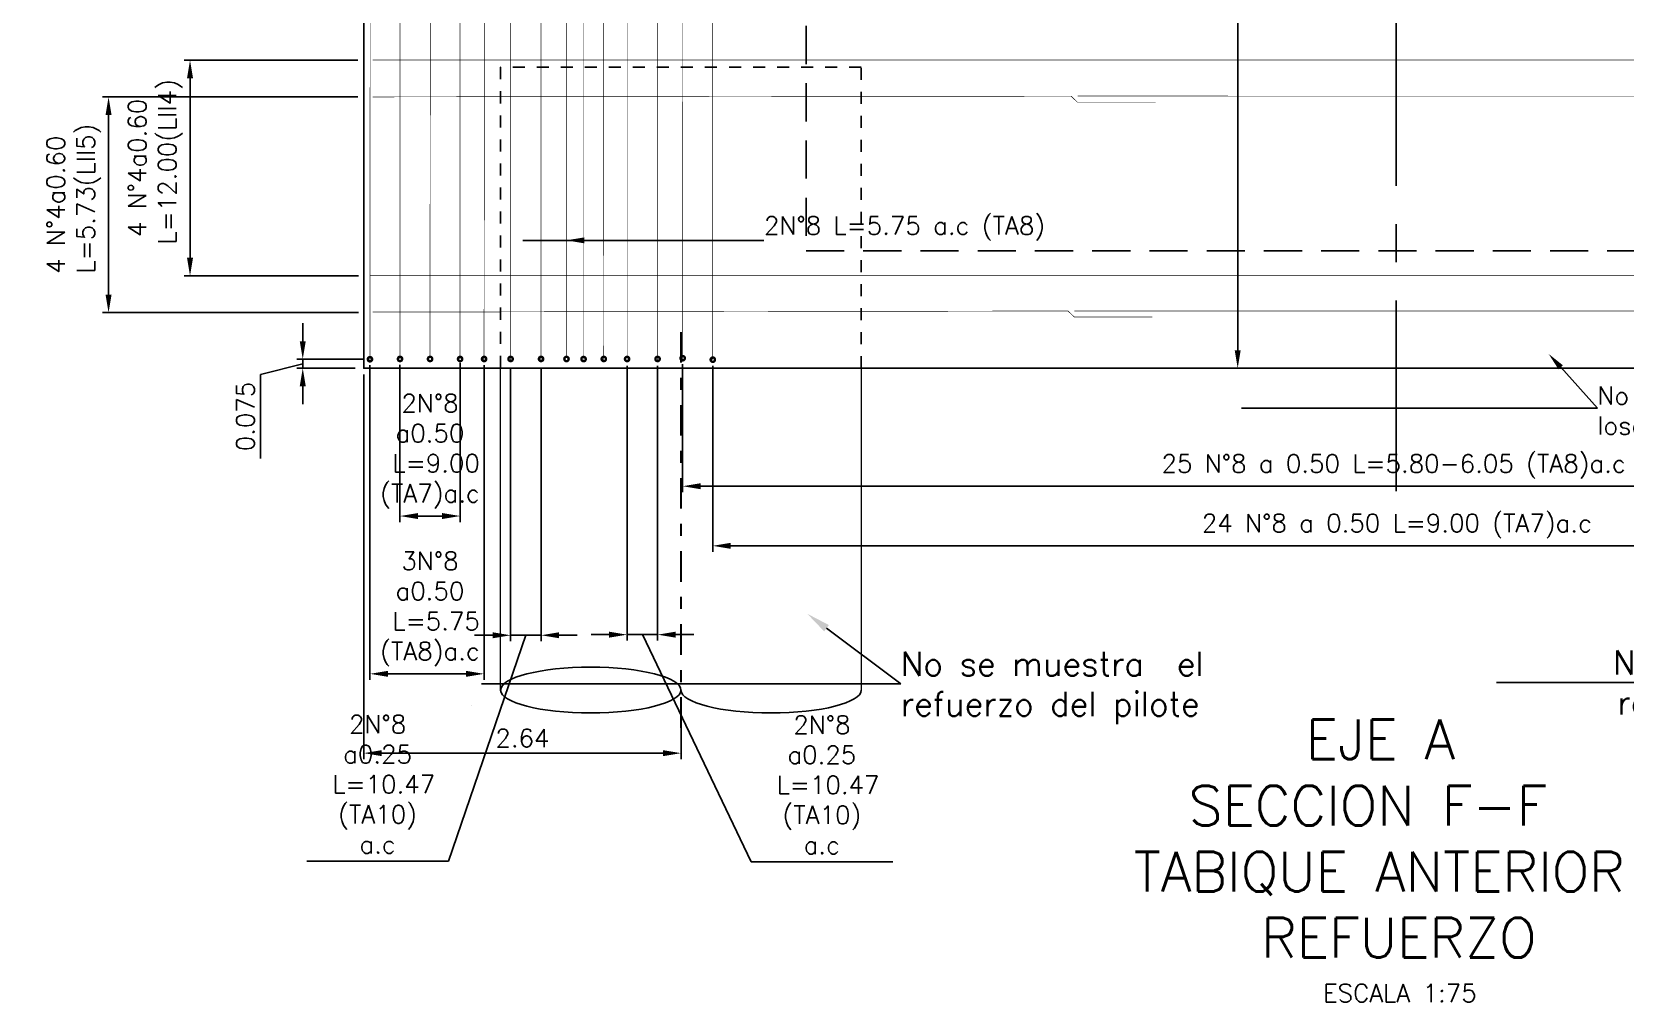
# Model space of a CAD drawing. Header units: metres. Extents: x 1080427 to 1081241, y 976768 to 977191.
# Drawn here: x 1080885.42 to 1080898.68, y 977086.49 to 977094.57 of the extents above; entities that cross this region are included whole.
import ezdxf
from ezdxf import colors
from ezdxf.entities.mleader import LeaderData, LeaderLine
from ezdxf.math import Vec2, Vec3

# ---------------------------------------------------------------- set-up
doc = ezdxf.new("R2010")
doc.units = ezdxf.units.M
doc.header["$LTSCALE"] = 25.4
for name, pattern in [('CENTER', [2, 1.25, -0.25, 0.25, -0.25]), ('DASHDOT', [1, 0.5, -0.25, 0, -0.25]), ('HIDDEN', [0.375, 0.25, -0.125])]:
    doc.linetypes.add(name, pattern=pattern)
for name, color, linetype in [('CONTRAPESO', 3, 'Continuous'), ('COT', 1, 'Continuous'), ('DIMCONTRAPESO', 1, 'Continuous'), ('EJE VIA', 10, 'CENTER'), ('PROY', 9, 'HIDDEN'), ('PROYECC', 251, 'HIDDEN'), ('REF', 6, 'Continuous'), ('REGL175', 7, 'Continuous')]:
    doc.layers.add(name, color=color, linetype=linetype)
for name, color, linetype, lineweight in [('COTA', 1, 'Continuous', 30), ('COTACIM', 20, 'Continuous', 5), ('EJEPILOTE', 145, 'DASHDOT', 30), ('OTROS', 8, 'Continuous', 5)]:
    doc.layers.add(name, color=color, linetype=linetype, lineweight=lineweight)
doc.styles.add('romans', font='romans.shx')
doc.dimstyles.new('Copy 75', dxfattribs={"dimtxt": 0.15, "dimasz": 0.15, "dimexe": 0.05, "dimexo": 0.05, "dimgap": 0.05, "dimtad": 1, "dimzin": 0, "dimdsep": 46, "dimtxsty": 'romans', "dimcen": 0.002, "dimclrd": 1, "dimclre": 1, "dimclrt": 3, "dimadec": 4, "dimazin": 0, "dimtfac": 1, "dimtofl": 0, "dimtmove": 1, "dimatfit": 3, "dimfxl": 1, "dimtolj": 1, "dimtzin": 0, "dimarcsym": 1})

# ---------------------------------------------------------------- blocks, each defined once
blk = doc.blocks.new('*D304')
at = {"layer": 'COTA', "color": 1, "lineweight": -2, "transparency": 16777216}
for p, q in [((1080890.839, 977091.802), (1080890.839, 977090.737)), ((1080902.672, 977091.792), (1080902.672, 977090.737)), ((1080890.989, 977090.787), (1080902.522, 977090.787))]:
    blk.add_line(p, q, dxfattribs=at)
at = {"layer": 'COTA', "color": 1, "transparency": 16777216}
for points in [[(1080890.989, 977090.812), (1080890.989, 977090.762), (1080890.839, 977090.787)], [(1080902.522, 977090.812), (1080902.522, 977090.762), (1080902.672, 977090.787)]]:
    blk.add_solid(points, dxfattribs=at)
at = {"layer": 'Defpoints', "color": 0, "transparency": 16777216}
for p in [(1080890.839, 977091.852), (1080902.672, 977091.842), (1080902.672, 977090.787)]:
    blk.add_point(p, dxfattribs=at)
at = {"layer": 'COTA', "color": 3, "transparency": 16777216, "insert": (1080896.756, 977090.951), "char_height": 0.15, "attachment_point": 5, "style": 'romans'}
blk.add_mtext('\\A1;25 N°8 a 0.50 L=5.80-6.05 (TA8){\\A0;a.c}', dxfattribs=at)
blk = doc.blocks.new('*D305')
at = {"layer": 'COTA', "color": 1, "lineweight": -2, "transparency": 16777216}
for p, q in [((1080891.09, 977091.79), (1080891.09, 977090.241)), ((1080902.476, 977091.794), (1080902.476, 977090.241)), ((1080891.24, 977090.291), (1080902.326, 977090.291))]:
    blk.add_line(p, q, dxfattribs=at)
at = {"layer": 'COTA', "color": 1, "transparency": 16777216}
for points in [[(1080891.24, 977090.316), (1080891.24, 977090.266), (1080891.09, 977090.291)], [(1080902.326, 977090.316), (1080902.326, 977090.266), (1080902.476, 977090.291)]]:
    blk.add_solid(points, dxfattribs=at)
at = {"layer": 'Defpoints', "color": 0, "transparency": 16777216}
for p in [(1080891.09, 977091.84), (1080902.476, 977091.844), (1080902.476, 977090.291)]:
    blk.add_point(p, dxfattribs=at)
at = {"layer": 'COTA', "color": 3, "transparency": 16777216, "insert": (1080896.783, 977090.455), "char_height": 0.15, "attachment_point": 5, "style": 'romans'}
blk.add_mtext('\\A1;24 N°8 a 0.50 L=9.00 (TA7){\\A0;a.c}', dxfattribs=at)
blk = doc.blocks.new('*D355')
at = {"layer": 'Defpoints', "color": 0, "transparency": 16777216}
for p in [(1080889.408, 977091.819), (1080889.661, 977091.819), (1080889.661, 977089.547)]:
    blk.add_point(p, dxfattribs=at)
at = {"layer": 'DIMCONTRAPESO', "color": 1, "lineweight": -2, "transparency": 16777216}
for p, q in [((1080889.408, 977091.769), (1080889.408, 977089.497)), ((1080889.661, 977091.769), (1080889.661, 977089.497)), ((1080889.534, 977089.547), (1080888.89, 977087.668)), ((1080889.258, 977089.547), (1080889.108, 977089.547)), ((1080889.408, 977089.547), (1080889.661, 977089.547)), ((1080889.811, 977089.547), (1080889.961, 977089.547)), ((1080888.89, 977087.668), (1080887.711, 977087.668))]:
    blk.add_line(p, q, dxfattribs=at)
at = {"layer": 'DIMCONTRAPESO', "color": 1, "transparency": 16777216}
for points in [[(1080889.258, 977089.572), (1080889.258, 977089.522), (1080889.408, 977089.547)], [(1080889.811, 977089.572), (1080889.811, 977089.522), (1080889.661, 977089.547)]]:
    blk.add_solid(points, dxfattribs=at)
at = {"layer": 'DIMCONTRAPESO', "color": 3, "transparency": 16777216, "insert": (1080888.301, 977088.307), "char_height": 0.15, "attachment_point": 5, "style": 'romans', "bg_fill": 3, "box_fill_scale": 1.1, "bg_fill_color": 256, "bg_fill_true_color": 13158600, "bg_fill_transparency": 0}
blk.add_mtext('\\A1;2N°8\\Pa0.25\\P L=10.47\\P(TA10)\\P{\\A0;a.c}', dxfattribs=at)
blk = doc.blocks.new('*D356')
at = {"layer": 'Defpoints', "color": 0, "transparency": 16777216}
for p in [(1080890.377, 977091.838), (1080890.631, 977091.838), (1080890.631, 977089.552)]:
    blk.add_point(p, dxfattribs=at)
at = {"layer": 'DIMCONTRAPESO', "color": 1, "lineweight": -2, "transparency": 16777216}
for p, q in [((1080890.377, 977091.788), (1080890.377, 977089.502)), ((1080890.631, 977091.788), (1080890.631, 977089.502)), ((1080890.227, 977089.552), (1080890.077, 977089.552)), ((1080890.377, 977089.552), (1080890.631, 977089.552)), ((1080890.504, 977089.552), (1080891.409, 977087.662)), ((1080890.781, 977089.552), (1080890.931, 977089.552)), ((1080891.409, 977087.662), (1080892.587, 977087.662))]:
    blk.add_line(p, q, dxfattribs=at)
at = {"layer": 'DIMCONTRAPESO', "color": 1, "transparency": 16777216}
for points in [[(1080890.227, 977089.577), (1080890.227, 977089.527), (1080890.377, 977089.552)], [(1080890.781, 977089.577), (1080890.781, 977089.527), (1080890.631, 977089.552)]]:
    blk.add_solid(points, dxfattribs=at)
at = {"layer": 'DIMCONTRAPESO', "color": 3, "transparency": 16777216, "insert": (1080891.998, 977088.302), "char_height": 0.15, "attachment_point": 5, "style": 'romans', "bg_fill": 3, "box_fill_scale": 1.1, "bg_fill_color": 256, "bg_fill_true_color": 13158600, "bg_fill_transparency": 0}
blk.add_mtext('\\A1;2N°8\\Pa0.25\\P L=10.47\\P(TA10)\\P{\\A0;a.c}', dxfattribs=at)
blk = doc.blocks.new('*D372')
at = {"layer": 'Defpoints', "color": 0, "transparency": 16777216}
for p in [(1080888.487, 977091.846), (1080888.987, 977091.864), (1080888.987, 977090.539)]:
    blk.add_point(p, dxfattribs=at)
at = {"layer": 'DIMCONTRAPESO', "color": 1, "lineweight": -2, "transparency": 16777216}
for p, q in [((1080888.487, 977091.796), (1080888.487, 977090.489)), ((1080888.987, 977091.814), (1080888.987, 977090.489)), ((1080888.637, 977090.539), (1080888.837, 977090.539))]:
    blk.add_line(p, q, dxfattribs=at)
at = {"layer": 'DIMCONTRAPESO', "color": 1, "transparency": 16777216}
for points in [[(1080888.637, 977090.564), (1080888.637, 977090.514), (1080888.487, 977090.539)], [(1080888.837, 977090.564), (1080888.837, 977090.514), (1080888.987, 977090.539)]]:
    blk.add_solid(points, dxfattribs=at)
at = {"layer": 'DIMCONTRAPESO', "color": 3, "transparency": 16777216, "insert": (1080888.737, 977091.078), "char_height": 0.15, "attachment_point": 5, "style": 'romans'}
blk.add_mtext('\\A1;2N°8\\Pa0.50\\P L=9.00\\P(TA7){\\A0;a.c}', dxfattribs=at)
blk = doc.blocks.new('*D371')
at = {"layer": 'Defpoints', "color": 0, "transparency": 16777216}
for p in [(1080888.237, 977091.844), (1080889.187, 977091.844), (1080889.187, 977089.226)]:
    blk.add_point(p, dxfattribs=at)
at = {"layer": 'DIMCONTRAPESO', "color": 1, "lineweight": -2, "transparency": 16777216}
for p, q in [((1080888.237, 977091.794), (1080888.237, 977089.176)), ((1080889.187, 977091.794), (1080889.187, 977089.176)), ((1080888.387, 977089.226), (1080889.037, 977089.226))]:
    blk.add_line(p, q, dxfattribs=at)
at = {"layer": 'DIMCONTRAPESO', "color": 1, "transparency": 16777216}
for points in [[(1080888.387, 977089.251), (1080888.387, 977089.201), (1080888.237, 977089.226)], [(1080889.037, 977089.251), (1080889.037, 977089.201), (1080889.187, 977089.226)]]:
    blk.add_solid(points, dxfattribs=at)
at = {"layer": 'DIMCONTRAPESO', "color": 3, "transparency": 16777216, "insert": (1080888.737, 977089.765), "char_height": 0.15, "attachment_point": 5, "style": 'romans'}
blk.add_mtext('\\A1;3N°8\\Pa0.50\\P L=5.75\\P(TA8){\\A0;a.c}', dxfattribs=at)
blk = doc.blocks.new('*D475')
at = {"layer": 'Defpoints', "color": 0, "transparency": 16777216}
for p in [(1080886.74, 977094.332), (1080888.186, 977094.332), (1080888.192, 977092.538)]:
    blk.add_point(p, dxfattribs=at)
at = {"layer": 'DIMCONTRAPESO', "color": 1, "lineweight": -2, "transparency": 16777216}
for p, q in [((1080888.136, 977094.332), (1080886.69, 977094.332)), ((1080886.74, 977092.688), (1080886.74, 977094.182)), ((1080888.142, 977092.538), (1080886.69, 977092.538))]:
    blk.add_line(p, q, dxfattribs=at)
at = {"layer": 'DIMCONTRAPESO', "color": 1, "transparency": 16777216}
for points in [[(1080886.715, 977094.182), (1080886.765, 977094.182), (1080886.74, 977094.332)], [(1080886.715, 977092.688), (1080886.765, 977092.688), (1080886.74, 977092.538)]]:
    blk.add_solid(points, dxfattribs=at)
at = {"layer": 'DIMCONTRAPESO', "color": 3, "transparency": 16777216, "insert": (1080886.451, 977093.435), "char_height": 0.15, "attachment_point": 5, "rotation": 90, "style": 'romans'}
blk.add_mtext('\\A1;4 N°4a0.60\\P L=12.00(LII4)', dxfattribs=at)
blk = doc.blocks.new('*D476')
at = {"layer": 'Defpoints', "color": 0, "transparency": 16777216}
for p in [(1080886.062, 977094.026), (1080888.186, 977094.026), (1080888.193, 977092.232)]:
    blk.add_point(p, dxfattribs=at)
at = {"layer": 'DIMCONTRAPESO', "color": 1, "lineweight": -2, "transparency": 16777216}
for p, q in [((1080888.136, 977094.026), (1080886.012, 977094.026)), ((1080886.062, 977092.382), (1080886.062, 977093.876)), ((1080888.143, 977092.232), (1080886.012, 977092.232))]:
    blk.add_line(p, q, dxfattribs=at)
at = {"layer": 'DIMCONTRAPESO', "color": 1, "transparency": 16777216}
for points in [[(1080886.037, 977093.876), (1080886.087, 977093.876), (1080886.062, 977094.026)], [(1080886.037, 977092.382), (1080886.087, 977092.382), (1080886.062, 977092.232)]]:
    blk.add_solid(points, dxfattribs=at)
at = {"layer": 'DIMCONTRAPESO', "color": 3, "transparency": 16777216, "insert": (1080885.773, 977093.129), "char_height": 0.15, "attachment_point": 5, "rotation": 90, "style": 'romans'}
blk.add_mtext('\\A1;4 N°4a0.60\\P L=5.73(LII5)', dxfattribs=at)
blk = doc.blocks.new('*D855')
at = {"layer": 'COTA', "color": 1, "lineweight": -2, "transparency": 16777216}
for p, q in [((1080896.726, 977104.364), (1080895.408, 977104.364)), ((1080895.458, 977104.214), (1080895.458, 977091.919)), ((1080896.726, 977091.769), (1080895.408, 977091.769))]:
    blk.add_line(p, q, dxfattribs=at)
at = {"layer": 'COTA', "color": 1, "transparency": 16777216}
for points in [[(1080895.433, 977104.214), (1080895.483, 977104.214), (1080895.458, 977104.364)], [(1080895.433, 977091.919), (1080895.483, 977091.919), (1080895.458, 977091.769)]]:
    blk.add_solid(points, dxfattribs=at)
at = {"layer": 'Defpoints', "color": 0, "transparency": 16777216}
for p in [(1080896.776, 977104.364), (1080895.458, 977091.769), (1080896.776, 977091.769)]:
    blk.add_point(p, dxfattribs=at)
at = {"layer": 'COTA', "color": 3, "transparency": 16777216, "insert": (1080895.333, 977098.066), "char_height": 0.15, "attachment_point": 5, "rotation": 90, "style": 'romans'}
blk.add_mtext('\\A1;12.595', dxfattribs=at)
blk = doc.blocks.new('*D1052')
at = {"layer": 'Defpoints', "color": 0, "transparency": 16777216}
for p in [(1080888.237, 977091.844), (1080887.678, 977091.769), (1080888.163, 977091.769)]:
    blk.add_point(p, dxfattribs=at)
at = {"layer": 'DIMCONTRAPESO', "color": 1, "lineweight": -2, "transparency": 16777216}
for p, q in [((1080887.678, 977091.994), (1080887.678, 977092.144)), ((1080888.187, 977091.844), (1080887.628, 977091.844)), ((1080887.678, 977091.844), (1080887.678, 977091.769)), ((1080887.678, 977091.806), (1080887.326, 977091.717)), ((1080887.326, 977091.717), (1080887.326, 977091.017)), ((1080888.113, 977091.769), (1080887.628, 977091.769)), ((1080887.678, 977091.619), (1080887.678, 977091.469))]:
    blk.add_line(p, q, dxfattribs=at)
at = {"layer": 'DIMCONTRAPESO', "color": 1, "transparency": 16777216}
for points in [[(1080887.653, 977091.994), (1080887.703, 977091.994), (1080887.678, 977091.844)], [(1080887.653, 977091.619), (1080887.703, 977091.619), (1080887.678, 977091.769)]]:
    blk.add_solid(points, dxfattribs=at)
at = {"layer": 'DIMCONTRAPESO', "color": 3, "transparency": 16777216, "insert": (1080887.201, 977091.367), "char_height": 0.15, "attachment_point": 5, "rotation": 90, "style": 'romans'}
blk.add_mtext('\\A1;0.075', dxfattribs=at)
blk = doc.blocks.new('*D1133')
at = {"layer": 'COTA', "color": 1, "lineweight": -2, "transparency": 16777216}
for p, q in [((1080888.186, 977091.718), (1080888.186, 977088.516)), ((1080890.826, 977088.859), (1080890.826, 977088.516)), ((1080888.336, 977088.566), (1080890.676, 977088.566))]:
    blk.add_line(p, q, dxfattribs=at)
at = {"layer": 'COTA', "color": 1, "transparency": 16777216}
for points in [[(1080888.336, 977088.591), (1080888.336, 977088.541), (1080888.186, 977088.566)], [(1080890.676, 977088.591), (1080890.676, 977088.541), (1080890.826, 977088.566)]]:
    blk.add_solid(points, dxfattribs=at)
at = {"layer": 'Defpoints', "color": 0, "transparency": 16777216}
for p in [(1080888.186, 977091.768), (1080890.826, 977088.909), (1080890.826, 977088.566)]:
    blk.add_point(p, dxfattribs=at)
at = {"layer": 'COTA', "color": 3, "transparency": 16777216, "insert": (1080889.506, 977088.691), "char_height": 0.15, "attachment_point": 5, "style": 'romans'}
blk.add_mtext('\\A1;2.64', dxfattribs=at)

msp = doc.modelspace()

# ---------------------------------------------------------------- linework, layer by layer
at = {"layer": 'CONTRAPESO'}
msp.add_lwpolyline([(1080905.359159, 977104.535304), (1080888.186028, 977104.191841), (1080888.186028, 977094.768938), (1080888.186028, 977094.768938), (1080888.186028, 977091.768938), (1080905.366028, 977091.768344), (1080905.366028, 977094.768344), (1080905.366028, 977094.768938)], close=True, dxfattribs=at)
at = {"layer": 'COT'}
msp.add_ellipse((1080890.074353, 977089.091042), major_axis=(0.750261, 0), ratio=0.25438133, dxfattribs=at)
msp.add_ellipse((1080891.574874, 977089.091042), major_axis=(0.750261, 0), ratio=0.25438133, start_param=3.141592654, end_param=6.283185307, dxfattribs=at)
at = {"layer": 'EJE VIA', "ltscale": 0.05}
msp.add_lwpolyline([(1080896.776028, 977105.033241), (1080896.776028, 977090.515218)], dxfattribs=at)
at = {"layer": 'EJEPILOTE', "ltscale": 0.02}
msp.add_line((1080890.825974, 977088.776717), (1080890.825974, 977092.067685), dxfattribs=at)
at = {"layer": 'OTROS'}
msp.add_line((1080889.083905, 977088.959039), (1080889.083905, 977088.958653), dxfattribs=at)
msp.add_lwpolyline([(1080889.324092, 977089.091042), (1080889.324092, 977091.768938), (1080892.325134, 977091.768938), (1080892.325134, 977089.091042)], dxfattribs=at)
at = {"layer": 'PROY', "color": 252, "ltscale": 0.05}
msp.add_lwpolyline([(1080901.685975, 977094.744673), (1080901.685914, 977103.861719), (1080891.864559, 977103.665292), (1080891.866068, 977092.744673), (1080901.686016, 977092.744673), (1080901.685975, 977094.744673)], dxfattribs=at)
at = {"layer": 'REF', "ltscale": 0.1, "const_width": 0.005}
for points in [[(1080889.40776, 977091.818938), (1080889.408636, 977101.391917), (1080889.408636, 977101.391917)], [(1080889.660974, 977101.397985), (1080889.660974, 977091.818938), (1080889.660974, 977091.818938)], [(1080890.37743, 977091.838331), (1080890.378306, 977101.3953), (1080890.378306, 977101.3953)], [(1080890.630644, 977101.395826), (1080890.630644, 977091.838331), (1080890.630644, 977091.838331)], [(1080890.630644, 977101.395826), (1080890.630644, 977091.838331), (1080890.630644, 977091.838331)], [(1080888.48746, 977091.845938), (1080888.48738, 977100.397241), (1080888.48738, 977100.397241)], [(1080888.98746, 977091.845938), (1080888.987381, 977100.395616), (1080888.987381, 977100.395616)], [(1080888.289714, 977097.14927), (1080888.289714, 977095.59927), (1080888.239807, 977095.528377), (1080888.237056, 977091.82564)], [(1080888.789714, 977097.14927), (1080888.789714, 977095.59927), (1080888.739807, 977095.528377), (1080888.737085, 977091.863749)], [(1080889.239714, 977097.14927), (1080889.239714, 977095.59927), (1080889.189807, 977095.528377), (1080889.187058, 977091.827385)], [(1080888.261028, 977094.332923), (1080899.45065, 977094.332923)], [(1080894.774084, 977093.982403), (1080894.124084, 977093.982403), (1080894.071423, 977094.032722), (1080888.261028, 977094.026574)], [(1080905.291028, 977094.032329), (1080894.126406, 977094.032923)], [(1080888.236028, 977092.538706), (1080899.42565, 977092.538706)], [(1080894.748871, 977092.194537), (1080894.098871, 977092.194537), (1080894.046211, 977092.244855), (1080888.261028, 977092.236251)], [(1080905.291028, 977092.244462), (1080894.099546, 977092.244855)]]:
    msp.add_lwpolyline(points, dxfattribs=at)
at = {"layer": 'REF', "ltscale": 0.1, "const_width": 0.02}
for points in [[(1080888.255283, 977091.843638, -1), (1080888.219283, 977091.843638, -1)], [(1080888.46946, 977091.845938, 1), (1080888.50546, 977091.845938, 1)]]:
    msp.add_lwpolyline(points, format="xyb", close=True, dxfattribs=at)

# ---------------------------------------------------------------- texts
at = {"layer": 'REGL175', "insert": (1080888.800435, 977088.844802), "char_height": 0.33, "width": 14.49150363, "attachment_point": 1, "style": 'romans'}
msp.add_mtext('\\pi7.223;{\\C0;EJE A\\P\\pi6.2487;SECCION F-F \\P\\pi5.7922;TABIQUE ANTERIOR\\P\\pi6.8529;REFUERZO\\P\\pi7.3672;\\H0.45455x;\\C3;ESCALA 1:75}', dxfattribs=at)

# ---------------------------------------------------------------- dimensions: what is measured, and where the dimension line sits
at = {"layer": 'COTA', "color": 2}
dim = msp.add_linear_dim(base=(1080895.458253, 977091.768641), p1=(1080896.776028, 977104.363641), p2=(1080896.776028, 977091.768641), angle=90, dimstyle='Copy 75', override={"dimdec": 3}, dxfattribs=at)
dim.commit()
dim.dimension.update_dxf_attribs({"geometry": '*D855', "text_midpoint": (1080895.333253, 977098.066141)})
at = {"layer": 'COTA'}
for base, p1, p2, text, picture, middle in [((1080902.67248, 977090.786674), (1080890.839195, 977091.852281), (1080902.67248, 977091.842237), '25 N°8 a 0.50 L=5.80-6.05 (TA8){\\A0;a.c}', '*D304', (1080896.755837, 977090.95096)), ((1080902.476432, 977090.290833), (1080891.090024, 977091.840102), (1080902.476432, 977091.844249), '24 N°8 a 0.50 L=9.00 (TA7){\\A0;a.c}', '*D305', (1080896.783228, 977090.455119))]:
    dim = msp.add_linear_dim(base=base, p1=p1, p2=p2, text=text, dimstyle='Copy 75', dxfattribs=at)
    dim.commit()
    dim.dimension.update_dxf_attribs({"geometry": picture, "text_midpoint": middle})
at = {"layer": 'DIMCONTRAPESO'}
for base, p1, p2, text, picture, middle in [((1080886.740172, 977094.332357), (1080888.192378, 977092.53814), (1080888.186028, 977094.332357), '4 N°4a0.60\\P L=12.00(LII4)', '*D475', (1080886.740172, 977093.435248)), ((1080886.062129, 977094.026009), (1080888.192775, 977092.231792), (1080888.186425, 977094.026009), '4 N°4a0.60\\P L=5.73(LII5)', '*D476', (1080886.062129, 977093.1289))]:
    dim = msp.add_linear_dim(base=base, p1=p1, p2=p2, angle=90, text=text, dimstyle='Copy 75', dxfattribs=at)
    dim.commit()
    dim.dimension.update_dxf_attribs({"geometry": picture, "text_midpoint": middle, "dimtype": 160})

# ---------------------------------------------------------------- leaders
at = {"layer": 'COTACIM'}
ml = msp.add_multileader_mtext('Standard', dxfattribs=at)
ml.set_content('2N°8 L=5.75 a.c ({\\A1;TA8})', color=3, style='romans')
ml.set_leader_properties(color=256)
ml.build(insert=Vec2(0, 0))
ml.multileader.update_dxf_attribs({"text_left_attachment_type": 6, "text_right_attachment_type": 6, "dogleg_length": 0, "arrow_head_size": 0.15})
ctx = ml.context
ctx.base_point, ctx.char_height, ctx.arrow_head_size, ctx.landing_gap_size, ctx.plane_origin = Vec3(1080891.516117, 977092.831072), 0.15, 0.15, 0, Vec3(1080892.670584, 977091.603503)
ctx.left_attachment, ctx.right_attachment = 6, 6
notes = []
notes.append((ctx, [(0, (1, 1, 0), (1080891.516117, 977092.831072), (1, 0), 0, [(1, [(1080889.87134, 977092.832994), (1080890.181243, 977092.832613)], 0, [])])]))
ctx.mtext.insert, ctx.mtext.width, ctx.mtext.flow_direction = Vec3(1080891.516117, 977093.031072), 2.80073179, 5
ml = msp.add_multileader_mtext('Standard', dxfattribs=at)
ml.set_content('No se muestra el refuerzo de la\\Plosa inferior', color=3, style='romans')
ml.set_leader_properties(color=256)
ml.build(insert=Vec2(0, 0))
ml.multileader.update_dxf_attribs({"text_left_attachment_type": 6, "text_right_attachment_type": 6, "dogleg_length": 0, "arrow_head_size": 0.15})
ctx = ml.context
ctx.base_point, ctx.char_height, ctx.arrow_head_size, ctx.landing_gap_size, ctx.plane_origin = Vec3(1080898.451135, 977091.436274), 0.15, 0.15, 0, Vec3(1080898.442795, 977089.825684)
ctx.left_attachment, ctx.right_attachment = 6, 6
notes.append((ctx, [(0, (1, 1, 0), (1080898.451135, 977091.436274), (1, 0), 0, [(0, [(1080898.045409, 977091.888084)], 0, [])])]))
ctx.mtext.insert, ctx.mtext.width, ctx.mtext.flow_direction = Vec3(1080898.451135, 977091.616274), 4.21185818, 5
ml = msp.add_multileader_mtext('Standard', dxfattribs=at)
ml.set_content('No se muestra  el refuerzo del pilote', color=3, style='romans')
ml.set_leader_properties(color=1)
ml.build(insert=Vec2(0, 0))
ml.multileader.update_dxf_attribs({"text_left_attachment_type": 6, "text_right_attachment_type": 6, "dogleg_length": 0, "arrow_head_size": 0.2})
ctx = ml.context
ctx.base_point, ctx.char_height, ctx.arrow_head_size, ctx.landing_gap_size, ctx.plane_origin = Vec3(1080898.187718, 977089.153349), 0.2, 0.2, 0, Vec3(1080896.501919, 977088.537281)
ctx.left_attachment, ctx.right_attachment, ctx.text_align_type = 6, 6, 2
notes.append((ctx, [(1, (1, 1, 0), (1080901.102004, 977089.153349), (-1, 0), 0, [(0, [(1080901.82018, 977089.737303)], 0, [])])]))
ctx.mtext.insert, ctx.mtext.width, ctx.mtext.alignment, ctx.mtext.flow_direction = Vec3(1080901.102004, 977089.420016), 3.45605072, 3, 5
for ctx, leaders in notes:
    for number, flags, end, landing, length, lines in leaders:
        leader = LeaderData()
        leader.index, (leader.has_last_leader_line, leader.has_dogleg_vector, leader.attachment_direction) = number, flags
        leader.last_leader_point, leader.dogleg_vector, leader.dogleg_length = Vec3(end), Vec3(landing), length
        for number, points, colour, breaks in lines:
            line = LeaderLine()
            line.index, line.vertices, line.color, line.breaks = number, Vec3.list(points), colors.encode_raw_color(colour), breaks
            leader.lines.append(line)
        ctx.leaders.append(leader)

# ---------------------------------------------------------------- next in the draw order: dimensions: what is measured, and where the dimension line sits
at = {"layer": 'DIMCONTRAPESO', "color": 2}
for base, p1, p2, picture, middle in [((1080890.630644, 977089.55207), (1080890.37743, 977091.838331), (1080890.630644, 977091.838331), '*D356', (1080891.458688, 977087.662292)), ((1080889.660974, 977089.546588), (1080889.40776, 977091.818938), (1080889.660974, 977091.818938), '*D355', (1080888.839849, 977087.667769))]:
    dim = msp.add_linear_dim(base=base, p1=p1, p2=p2, text='2N°8\\Pa0.25\\P L=10.47\\P(TA10)\\P{\\A0;a.c}', dimstyle='Copy 75', override={"dimtfill": 1}, dxfattribs=at)
    dim.commit()
    dim.dimension.update_dxf_attribs({"geometry": picture, "text_midpoint": middle, "dimtype": 160})

# ---------------------------------------------------------------- next in the draw order: linework, layer by layer
at = {"layer": 'PROYECC', "color": 14, "ltscale": 0.01}
msp.add_lwpolyline([(1080889.324092, 977091.768914), (1080892.325134, 977091.768914), (1080892.325134, 977094.272899), (1080889.324092, 977094.272899)], close=True, dxfattribs=at)
at = {"layer": 'REF', "ltscale": 0.1, "const_width": 0.005}
for points in [[(1080890.01687, 977091.828315), (1080890.01679, 977100.378287), (1080890.01679, 977100.378287)], [(1080891.090024, 977091.840102), (1080891.089945, 977100.391032), (1080891.089945, 977100.391032)], [(1080889.923041, 977097.14927), (1080889.923041, 977095.624588), (1080889.873135, 977095.553695), (1080889.870415, 977091.863794)], [(1080890.232942, 977097.139677), (1080890.232942, 977095.634101), (1080890.183035, 977095.563208), (1080890.180297, 977091.828149)], [(1080890.891626, 977097.157912), (1080890.891626, 977095.652336), (1080890.841719, 977095.581443), (1080890.838973, 977091.834282)]]:
    msp.add_lwpolyline(points, dxfattribs=at)
at = {"layer": 'REF', "ltscale": 0.1, "const_width": 0.02}
for points in [[(1080888.719437, 977091.845752, 1), (1080888.755437, 977091.845752, 1)], [(1080888.96946, 977091.845943, 1), (1080889.00546, 977091.845943, 1)], [(1080889.169437, 977091.845381, 1), (1080889.205437, 977091.845381, 1)], [(1080889.389784, 977091.84585, 1), (1080889.425784, 977091.84585, 1)], [(1080889.642976, 977091.845938, 1), (1080889.678976, 977091.845938, 1)], [(1080889.854796, 977091.845953, 1), (1080889.890796, 977091.845953, 1)], [(1080889.99676, 977091.844803, 1), (1080890.03276, 977091.844803, 1)], [(1080890.164935, 977091.845954, 1), (1080890.200935, 977091.845954, 1)], [(1080890.359391, 977091.845938, 1), (1080890.395391, 977091.845938, 1)], [(1080890.612646, 977091.845938, 1), (1080890.648646, 977091.845938, 1)], [(1080890.821195, 977091.852281, 1), (1080890.857195, 977091.852281, 1)], [(1080891.072024, 977091.840102, 1), (1080891.108024, 977091.840102, 1)]]:
    msp.add_lwpolyline(points, format="xyb", close=True, dxfattribs=at)

# ---------------------------------------------------------------- next in the draw order: dimensions: what is measured, and where the dimension line sits
at = {"layer": 'COTA', "color": 2}
dim = msp.add_linear_dim(base=(1080890.825974, 977088.565513), p1=(1080888.185974, 977091.768344), p2=(1080890.825974, 977088.909152), dimstyle='Copy 75', dxfattribs=at)
dim.commit()
dim.dimension.update_dxf_attribs({"geometry": '*D1133', "text_midpoint": (1080889.505974, 977088.690513)})
at = {"layer": 'DIMCONTRAPESO', "color": 2}
dim = msp.add_linear_dim(base=(1080887.677603, 977091.768938), p1=(1080888.236898, 977091.843638), p2=(1080888.163302, 977091.768938), angle=90, dimstyle='Copy 75', override={"dimdec": 3}, dxfattribs=at)
dim.commit()
dim.dimension.update_dxf_attribs({"geometry": '*D1052', "text_midpoint": (1080887.325731, 977091.667185), "dimtype": 160})
for base, p1, p2, text, picture, middle in [((1080889.18707, 977089.225853), (1080888.237283, 977091.843638), (1080889.18707, 977091.843676), '3N°8\\Pa0.50\\P L=5.75\\P(TA8){\\A0;a.c}', '*D371', (1080888.737283, 977089.225853)), ((1080888.987366, 977090.538806), (1080888.48746, 977091.845938), (1080888.987366, 977091.864104), '2N°8\\Pa0.50\\P L=9.00\\P(TA7){\\A0;a.c}', '*D372', (1080888.737366, 977090.538806))]:
    dim = msp.add_linear_dim(base=base, p1=p1, p2=p2, text=text, dimstyle='Copy 75', dxfattribs=at)
    dim.commit()
    dim.dimension.update_dxf_attribs({"geometry": picture, "text_midpoint": middle, "dimtype": 160})

# ---------------------------------------------------------------- next in the draw order: leaders
at = {"layer": 'COTACIM'}
ml = msp.add_multileader_mtext('Standard', dxfattribs=at)
ml.set_content('No se muestra  el refuerzo del pilote', color=3, style='romans')
ml.set_leader_properties(color=1)
ml.build(insert=Vec2(0, 0))
ml.multileader.update_dxf_attribs({"text_left_attachment_type": 6, "text_right_attachment_type": 6, "dogleg_length": 0, "arrow_head_size": 0.2})
ctx = ml.context
ctx.base_point, ctx.char_height, ctx.arrow_head_size, ctx.landing_gap_size, ctx.plane_origin = Vec3(1080892.655026, 977089.141702), 0.2, 0.2, 0, Vec3(1080890.969227, 977088.525634)
ctx.left_attachment, ctx.right_attachment = 6, 6
notes = []
notes.append((ctx, [(0, (1, 1, 0), (1080892.655026, 977089.141702), (1, 0), 0, [(0, [(1080891.876549, 977089.725656)], 0, [])])]))
ctx.mtext.insert, ctx.mtext.width, ctx.mtext.flow_direction = Vec3(1080892.655026, 977089.408369), 3.45605072, 5
for ctx, leaders in notes:
    for number, flags, end, landing, length, lines in leaders:
        leader = LeaderData()
        leader.index, (leader.has_last_leader_line, leader.has_dogleg_vector, leader.attachment_direction) = number, flags
        leader.last_leader_point, leader.dogleg_vector, leader.dogleg_length = Vec3(end), Vec3(landing), length
        for number, points, colour, breaks in lines:
            line = LeaderLine()
            line.index, line.vertices, line.color, line.breaks = number, Vec3.list(points), colors.encode_raw_color(colour), breaks
            leader.lines.append(line)
        ctx.leaders.append(leader)

doc.saveas('drawing.dxf')
